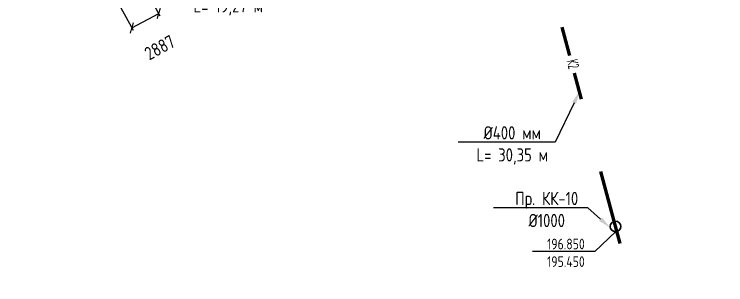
# Model space of a CAD drawing. Header units: millimetres. Extents: x 39361852 to 44659708, y 23030680 to 23754735.
# Drawn here: x 41945829 to 42013107, y 23537586 to 23563158 of the extents above; entities that cross this region are included whole.
import ezdxf
from ezdxf import colors
from ezdxf.entities.mleader import LeaderData, LeaderLine
from ezdxf.math import Vec2, Vec3

# ---------------------------------------------------------------- set-up
doc = ezdxf.new("R2010")
doc.units = ezdxf.units.MM
doc.linetypes.add('Штриховая', pattern=[2822.222233, 1411.111116, -1411.111116])
for name, color, linetype, lineweight in [('В1', 140, 'Continuous', 40), ('ВК_Текст', 7, 'Continuous', 25), ('Колодца К2', 30, 'Continuous', 30), ('Труба К2', 7, 'Continuous', 60)]:
    doc.layers.add(name, color=color, linetype=linetype, lineweight=lineweight)
doc.layers.add('Выноски', color=7, linetype='Continuous')
doc.styles.add('GOST 2.304', font='GOST_0.TTF')
doc.styles.add('GOST_100', font='cs_gost2304.shx', dxfattribs={"width": 0.7, "height": 300})
doc.styles.get("Standard").update_dxf_attribs({"font": 'arial.ttf'})
doc.dimstyles.new('ISO-25', dxfattribs={"dimtxt": 2.5, "dimasz": 2.5, "dimexe": 1.25, "dimexo": 0.625, "dimtad": 1, "dimtxsty": 'Standard', "dimcen": 2.5, "dimadec": 0, "dimazin": 0, "dimtfac": 1, "dimtmove": 0, "dimatfit": 3, "dimfxl": 1, "dimarcsym": 0})
doc.dimstyles.new('STANDARD$0', dxfattribs={"dimscale": 100, "dimtxt": 2.5, "dimasz": 1, "dimexe": 0.5, "dimexo": 2, "dimgap": 1, "dimtad": 1, "dimdec": 0, "dimzin": 0, "dimdsep": 46, "dimtxsty": 'Standard', "dimblk1": 'OBLIQUE', "dimblk2": 'OBLIQUE', "dimsah": 1, "dimcen": 2, "dimadec": 0, "dimazin": 0, "dimtfac": 1, "dimtdec": 4, "dimtofl": 0, "dimtmove": 2, "dimatfit": 3, "dimldrblk": 'OBLIQUE', "dimfxl": 1, "dimtolj": 1, "dimtzin": 0, "dimarcsym": 0})

# ---------------------------------------------------------------- blocks, each defined once
blk = doc.blocks.new('_ArchTick')
at = {"color": 0, "linetype": 'ByBlock', "const_width": 0.15}
blk.add_lwpolyline([(-0.5, -0.5), (0.5, 0.5)], dxfattribs=at)
blk = doc.blocks.new('*D11')
at = {"color": 0, "lineweight": -2, "transparency": 16777216}
for p, q in [((41957692, 23566562), (41959607, 23563009)), ((41955151, 23565193), (41957065, 23561639)), ((41956947, 23561859), (41959488, 23563229))]:
    blk.add_line(p, q, dxfattribs=at)
at = {"color": 0, "lineweight": -2, "transparency": 16777216, "xscale": 750.0000000000001, "yscale": 750.0000000000001, "zscale": 750.0000000000001}
for p, rotation in [((41959488, 23563229), 28.3189313236025), ((41956947, 23561859), 208.3189313236025)]:
    blk.add_blockref('_ArchTick', p, dxfattribs=dict(at, rotation=rotation))
at = {"color": 0, "transparency": 16777216, "insert": (41959583, 23560011), "char_height": 1250, "attachment_point": 5, "rotation": 28.31893, "style": 'GOST 2.304'}
blk.add_mtext('\\A1;2887', dxfattribs=at)
blk = doc.blocks.new('_Oblique')
at = {"color": 0, "linetype": 'ByBlock', "lineweight": -2}
blk.add_line((-0.5, -0.5), (0.5, 0.5), dxfattribs=at)
blk = doc.blocks.new('*D15')
at = {"color": 0, "lineweight": -2, "transparency": 16777216}
for start, end in [(14.72261, 104.93443), (133.60743, 162.28042), (317.37662, 346.04962)]:
    blk.add_arc((42010481, 23513843), 2019, start, end, dxfattribs=at)
at = {"color": 0, "transparency": 16777216}
for points in [[(42009007, 23515450), (42009169, 23515160), (42009960, 23515794)], [(42012274, 23513355), (42012607, 23513357), (42012434, 23514356)]]:
    blk.add_solid(points, dxfattribs=at)
at = {"color": 0, "transparency": 16777216, "insert": (42011904, 23516292), "char_height": 1000, "attachment_point": 5, "rotation": 329.82852, "style": 'GOST 2.304'}
blk.add_mtext('90°', dxfattribs=at)
blk = doc.blocks.new('*U5')
at = {"color": 255}
blk.add_wipeout([(-200, 125), (200, 125), (200, -125), (-200, -125)], dxfattribs=at)
at = {"layer": 'ВК_Текст', "insert": (0, 0), "char_height": 250, "attachment_point": 5, "style": 'GOST_100'}
blk.add_mtext('К2', dxfattribs=at)
blk = doc.blocks.new('_None')
blk = doc.blocks.new('*D41')
at = {"color": 0, "lineweight": -2, "transparency": 16777216}
blk.add_arc((41923628, 23575117), 3046, 232.88063, 8.60147, dxfattribs=at)
at = {"color": 0, "transparency": 16777216}
for points in [[(41926481, 23575521), (41926798, 23575624), (41926330, 23576523)], [(41921669, 23572574), (41921911, 23572803), (41921102, 23573414)]]:
    blk.add_solid(points, dxfattribs=at)
at = {"color": 0, "transparency": 16777216, "insert": (41922898, 23573006), "char_height": 1000, "attachment_point": 5, "rotation": 340.91739, "style": 'GOST 2.304'}
blk.add_mtext('174°', dxfattribs=at)

msp = doc.modelspace()

# ---------------------------------------------------------------- linework, layer by layer
at = {"layer": 'Колодца К2'}
msp.add_circle((42002677.731, 23543097.9719, 118188.1897), 500, dxfattribs=at)
at = {"layer": 'Труба К2', "linetype": 'Штриховая', "ltscale": 5}
msp.add_line((42010381.5922, 23514214.5946, 236376.3793), (41994973.8699, 23571981.3491), dxfattribs=at)

# ---------------------------------------------------------------- dimensions: what is measured, and where the dimension line sits
dim = msp.add_angular_dim_2l(base=(41926256.6683, 23573578.3077), line1=((41958160.3025, 23593091.0027), (41923627.7974, 23575116.9816)), line2=((41923627.7974, 23575116.9816), (41883027.3217, 23547746.7495)), dimstyle='ISO-25', override={"dimscale": 500, "dimtxt": 2, "dimasz": 2, "dimtxsty": 'GOST 2.304'})
dim.commit()
dim.dimension.update_dxf_attribs({"geometry": '*D41', "text_midpoint": (41922631.9457, 23572238.3085), "dimtype": 162})
dim = msp.add_angular_dim_2l(base=(42011913.686, 23515265.6304), line1=((42010381.5922, 23514214.5946, 236376.3793), (41994973.8699, 23571981.3491)), line2=((42010964.2981, 23513970.0347, 237897.0551), (42012996.093, 23514503.9232, 110624.7633)), dimstyle='ISO-25', override={"dimscale": 500, "dimtxt": 2, "dimasz": 2, "dimtxsty": 'GOST 2.304'})
dim.commit()
dim.dimension.update_dxf_attribs({"geometry": '*D15', "text_midpoint": (42011904.2837, 23516291.7049)})
dim = msp.add_aligned_dim(p1=(41954676.1972, 23566073.1861), p2=(41957217.5871, 23567442.6669), distance=-4786.6571, dimstyle='STANDARD$0', override={"dimscale": 500, "dimasz": 1.5, "dimtxsty": 'GOST 2.304', "dimblk1": 'ArchTick', "dimblk2": 'ArchTick'})
dim.commit()
dim.dimension.update_dxf_attribs({"geometry": '*D11', "text_midpoint": (41959582.6938, 23560010.8518)})

# ---------------------------------------------------------------- leaders
at = {"layer": 'Выноски', "color": 0, "lineweight": -2}
ml = msp.add_multileader_mtext('Standard', dxfattribs=at)
ml.set_content('{\\C0;%%C400 мм\\PL= 19,27 м}', color=5, style='GOST 2.304')
ml.set_leader_properties(lineweight=-3)
ml.build(insert=Vec2(0, 0))
ml.multileader.update_dxf_attribs({"text_left_attachment_type": 6, "text_right_attachment_type": 6, "dogleg_length": 1, "arrow_head_size": 1250, "scale": 500})
ctx = ml.context
ctx.base_point, ctx.scale, ctx.char_height, ctx.arrow_head_size, ctx.landing_gap_size, ctx.plane_origin = Vec3(41962112.3298, 23565160.7113), 500, 1250, 1250, 900, Vec3(41976208.7693, 23565399.6611)
ctx.left_attachment, ctx.right_attachment, ctx.text_align_type = 6, 6, 1
notes = []
notes.append((ctx, [(1, (1, 1, 0), (41970121.8988, 23565160.7113), (-1, 0), 99.8478, [(1, [(41971645.3233, 23579539.2267)], 0, [])])]))
ctx.mtext.insert, ctx.mtext.alignment, ctx.mtext.flow_direction = Vec3(41966067.1904, 23566660.7113), 2, 5
ml = msp.add_multileader_mtext('Standard', dxfattribs=at)
ml.set_content('{\\C0;%%C400 мм\\PL= 10,38 м}', color=5, style='GOST 2.304')
ml.set_leader_properties(lineweight=-3)
ml.build(insert=Vec2(0, 0))
ml.multileader.update_dxf_attribs({"text_left_attachment_type": 6, "text_right_attachment_type": 6, "dogleg_length": 1, "arrow_head_size": 1250, "scale": 500})
ctx = ml.context
ctx.base_point, ctx.scale, ctx.char_height, ctx.arrow_head_size, ctx.landing_gap_size, ctx.plane_origin = Vec3(41977203.1091, 23568053.0657), 500, 1250, 1250, 900, Vec3(41987602.4936, 23565062.9376)
ctx.left_attachment, ctx.right_attachment, ctx.text_align_type = 6, 6, 1
notes.append((ctx, [(1, (1, 1, 0), (41985123.3285, 23568053.0657), (-1, 0), 99.8478, [(1, [(41991565.3497, 23577283.1715)], 0, [])])]))
ctx.mtext.insert, ctx.mtext.alignment, ctx.mtext.flow_direction = Vec3(41981113.2949, 23569553.0657), 2, 5
ml = msp.add_multileader_mtext('Standard', dxfattribs=at)
ml.set_content('{\\C0;Пр. ж/б лоток\\PДПЛ-6\\P%%C400 L= 5,5 м}', color=5, style='GOST 2.304')
ml.set_leader_properties(lineweight=-3)
ml.build(insert=Vec2(0, 0))
ml.multileader.update_dxf_attribs({"text_left_attachment_type": 6, "text_right_attachment_type": 6, "dogleg_length": 1, "arrow_head_size": 1250, "scale": 500})
ctx = ml.context
ctx.base_point, ctx.scale, ctx.char_height, ctx.arrow_head_size, ctx.landing_gap_size, ctx.plane_origin = Vec3(41934727.0744, 23571831.9484), 500, 1250, 1250, 900, Vec3(41932034.1169, 23557569.2294)
ctx.left_attachment, ctx.right_attachment, ctx.text_align_type = 6, 6, 1
notes.append((ctx, [(1, (1, 1, 0), (41945687.8586, 23571831.9484), (-1, 0), 99.8478, [(1, [(41952001.1721, 23571737.1485)], 0, [])])]))
ctx.mtext.insert, ctx.mtext.alignment, ctx.mtext.flow_direction = Vec3(41940157.5426, 23573331.9484), 2, 5
ml = msp.add_multileader_mtext('Standard', dxfattribs=at)
ml.set_content('{\\C0;%%C400 мм\\PL= 30,35 м}', color=5, style='GOST 2.304')
ml.set_leader_properties(lineweight=-3)
ml.build(insert=Vec2(0, 0))
ml.multileader.update_dxf_attribs({"text_left_attachment_type": 6, "text_right_attachment_type": 6, "dogleg_length": 1, "arrow_head_size": 1250, "scale": 500})
ctx = ml.context
ctx.base_point, ctx.scale, ctx.char_height, ctx.arrow_head_size, ctx.landing_gap_size, ctx.plane_origin = Vec3(41988964.5448, 23551071.4843), 500, 1250, 1250, 900, Vec3(41995343.3154, 23543681.4738)
ctx.left_attachment, ctx.right_attachment, ctx.text_align_type = 6, 6, 1
notes.append((ctx, [(1, (1, 1, 0), (41996974.1138, 23551071.4843), (-1, 0), 99.8478, [(1, [(41999306.1715, 23555901.7077)], 0, [])])]))
ctx.mtext.insert, ctx.mtext.alignment, ctx.mtext.flow_direction = Vec3(41992919.4054, 23552571.4843), 2, 5
ml = msp.add_multileader_mtext('Standard', dxfattribs=at)
ml.set_content('{\\C0;Пр. КК-10\\P%%C1000}', color=5, style='GOST 2.304')
ml.set_leader_properties(lineweight=-3)
ml.build(insert=Vec2(0, 0))
ml.multileader.update_dxf_attribs({"text_left_attachment_type": 6, "text_right_attachment_type": 6, "dogleg_length": 1, "arrow_head_size": 1250, "scale": 500})
ctx = ml.context
ctx.base_point, ctx.scale, ctx.char_height, ctx.arrow_head_size, ctx.landing_gap_size, ctx.plane_origin = Vec3(41992388.0847, 23544866.2701, 118188.1897), 500, 1250, 1250, 900, Vec3(41998235.5595, 23530735.4118, 118188.1897)
ctx.left_attachment, ctx.right_attachment, ctx.text_align_type = 6, 6, 1
notes.append((ctx, [(1, (1, 1, 0), (42000068.8474, 23544866.2701, 118188.1897), (-1, 0), 99.8478, [(1, [(42002198.4156, 23542955.6457, 118188.1897)], 0, [])])]))
ctx.mtext.insert, ctx.mtext.alignment, ctx.mtext.flow_direction = Vec3(41996178.5422, 23546366.2701, 118188.1897), 2, 5
for ctx, leaders in notes:
    for number, flags, end, landing, length, lines in leaders:
        leader = LeaderData()
        leader.index, (leader.has_last_leader_line, leader.has_dogleg_vector, leader.attachment_direction) = number, flags
        leader.last_leader_point, leader.dogleg_vector, leader.dogleg_length = Vec3(end), Vec3(landing), length
        for number, points, colour, breaks in lines:
            line = LeaderLine()
            line.index, line.vertices, line.color, line.breaks = number, Vec3.list(points), colors.encode_raw_color(colour), breaks
            leader.lines.append(line)
        ctx.leaders.append(leader)

# ---------------------------------------------------------------- next in the draw order: block references
at = {"layer": 'ВК_Текст', "xscale": 4.266666666666672, "yscale": 4.266666666666672, "zscale": 4.266666666666672, "rotation": 284.0672106678059}
msp.add_blockref('*U5', (41998667.322, 23558451.2486), dxfattribs=at)

# ---------------------------------------------------------------- next in the draw order: leaders
at = {"layer": 'В1', "color": 0, "linetype": 'ByBlock', "lineweight": -3}
ml = msp.add_multileader_mtext('Standard', dxfattribs=at)
ml.set_content('{\\C0;196.850\\P195.450}', color=5, style='GOST 2.304')
ml.set_leader_properties(lineweight=-3)
ml.set_arrow_properties(name='NONE')
ml.build(insert=Vec2(0, 0))
ml.multileader.update_dxf_attribs({"text_left_attachment_type": 6, "text_right_attachment_type": 6, "dogleg_length": 1, "arrow_head_size": 1000, "scale": 500})
ctx = ml.context
ctx.base_point, ctx.scale, ctx.char_height, ctx.arrow_head_size, ctx.landing_gap_size, ctx.plane_origin = Vec3(41995268.7216, 23540737.6411, 118188.1897), 500, 1000, 1000, 900, Vec3(41999514.9, 23520767.6154, 118188.1897)
ctx.left_attachment, ctx.right_attachment, ctx.text_align_type = 6, 6, 1
notes = []
notes.append((ctx, [(1, (1, 1, 0), (42000734.2716, 23540737.6411, 118188.1897), (-1, 0), 20.0889, [(0, [(42002677.731, 23542597.9719, 118188.1897)], 0, [])])]))
ctx.mtext.insert, ctx.mtext.alignment, ctx.mtext.flow_direction = Vec3(41997991.4522, 23541937.6411, 118188.1897), 2, 5
ctx.mtext.has_bg_fill, ctx.mtext.bg_color, ctx.mtext.bg_scale_factor, ctx.mtext.bg_transparency, ctx.mtext.use_window_bg_color = 1, -1027028792, 1.5, 0, 1
for ctx, leaders in notes:
    for number, flags, end, landing, length, lines in leaders:
        leader = LeaderData()
        leader.index, (leader.has_last_leader_line, leader.has_dogleg_vector, leader.attachment_direction) = number, flags
        leader.last_leader_point, leader.dogleg_vector, leader.dogleg_length = Vec3(end), Vec3(landing), length
        for number, points, colour, breaks in lines:
            line = LeaderLine()
            line.index, line.vertices, line.color, line.breaks = number, Vec3.list(points), colors.encode_raw_color(colour), breaks
            leader.lines.append(line)
        ctx.leaders.append(leader)

doc.saveas('drawing.dxf')
